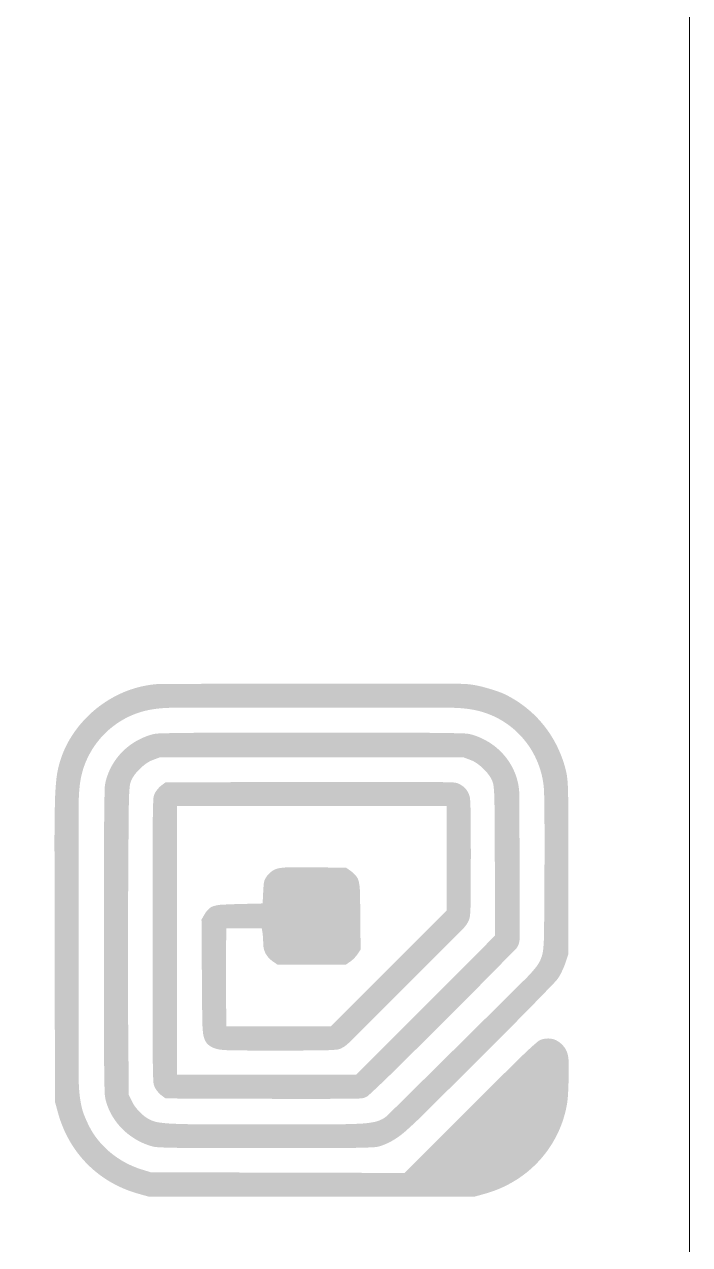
# Model space of a CAD drawing. Header units: millimetres. Extents: x -606 to 611, y -200 to 200.
# Drawn here: x 165.7 to 221.2, y -3.1 to 98.5 of the extents above; entities that cross this region are included whole.
import ezdxf

# ---------------------------------------------------------------- set-up
doc = ezdxf.new("R2010")
doc.units = ezdxf.units.MM
doc.header["$MEASUREMENT"] = 0
doc.layers.add('Camada 1', color=7, linetype='Continuous')

msp = doc.modelspace()

# ---------------------------------------------------------------- hatches: boundary and pattern name
at = {"linetype": 'Continuous', "true_color": 0xf1eb1f, "transparency": 33554687}
h = msp.add_hatch(color=2, dxfattribs=at)
h.dxf.hatch_style = 1
edge = h.paths.add_edge_path()
edge.add_arc((177.4887425530342, 34.65913436825934), 8.929327412817212, 98.3240591820644, 115.2978848614113)
edge.add_arc((177.7978179814449, 34.00519430701756), 9.65262902628928, 115.2978253582781, 131.3085874048652)
edge.add_arc((177.7254174135864, 34.08757900860972), 9.542951857833488, 131.3085785720129, 147.4160379211086)
edge.add_arc((176.8533944105199, 34.64492511833068), 8.508032148944396, 147.4160832918792, 164.9714712126716)
edge.add_arc((176.3639665617033, 34.77633235575514), 8.00127038911313, 164.9715003462718, 174.5473825710226)
edge.add_arc((193.6464439323768, 33.12660598507707), 25.36230783407972, 174.5472999552654, 178.6006682631471)
edge.add_arc((296.5578252444371, 30.61258358821801), 128.3043920958875, 178.6006131631808, 180.0290930392407)
edge.add_arc((5113.411159446738, 33.06140465427889), 4945.158348771364, 180.0291274560827, 180.1318014861011)
edge.add_line((168.2658948208689, 21.68572131292699), (168.2956414216409, 8.75868479004245))
edge.add_line((168.2956414216409, 8.758684790042455), (168.5543606317032, 7.819317220655045))
edge.add_arc((178.1283932531937, 10.45618179300415), 9.930516371784227, 195.3985349898329, 209.8435814586689)
edge.add_arc((177.6172958060189, 10.16295663593877), 9.341278225323592, 209.8435793699432, 224.9666989036551)
edge.add_arc((177.6159871832222, 10.16165652758809), 9.339433570652467, 224.9667292617377, 240.0914461011624)
edge.add_arc((177.906671096239, 10.66701004513803), 9.922425264371618, 240.0914843885078, 254.5447486982352)
edge.add_line((175.2624867771381, 1.103390834103884), (176.0794370406661, 0.8775175418897887))
edge.add_line((176.0794370406662, 0.8775175418898054), (189.679256133515, 0.8775175418898054))
edge.add_line((189.679256133515, 0.8775175418898054), (203.2790752263638, 0.8775175418898054))
edge.add_line((203.2790752263638, 0.8775175418898054), (204.0960254898918, 1.103390834103899))
edge.add_arc((201.4638232692606, 10.62371056535272), 9.877498484712728, 285.4551925954079, 300.0255570841539)
edge.add_arc((201.6812038806671, 10.24759605817309), 9.443083415122057, 300.0255200418091, 315.0956994689212)
edge.add_arc((201.7716776520087, 10.15743062884762), 9.315352025385755, 315.0956706540617, 330.2762922652952)
edge.add_arc((201.7543039167009, 10.16736407270931), 9.335365017057793, 330.2762170583097, 345.432423338277)
edge.add_arc((201.9548584074106, 10.11525783614067), 9.128152171248859, 345.4323436333194, 349.087504426598)
edge.add_arc((204.5421536872871, 9.616440402866566), 6.493210863173445, 349.0874843619317, 353.8056980787447)
edge.add_arc((200.480952726295, 10.05720029852551), 10.57825952028438, 353.8058007351262, 357.3014889038813)
edge.add_arc((158.304680915059, 12.04505547598777), 52.80135121312066, 357.3015201972797, 358.3630888080068)
edge.add_arc((168.2431671820387, 11.76107142300661), 42.85880846892637, 358.3630477750248, 360.1724108995201)
edge.add_arc((206.938746593134, 11.87751372742749), 4.163053859788487, 0.1723886059928337, 10.19138760288718)
edge.add_arc((209.4389347877797, 12.32698112309223), 1.622785773855234, 10.19136997978928, 28.46041086788181)
edge.add_arc((209.2365980506101, 12.21730225132853), 1.852937050453455, 28.46040926663451, 44.99997101858228)
edge.add_arc((209.0924982175613, 12.0731986784017), 2.056727633180388, 45.0000475597973, 57.82456674693229)
edge.add_arc((209.393773475861, 12.55207078352376), 1.490966840682704, 57.8245691373285, 74.1461560269748)
edge.add_arc((209.3963777164418, 12.56124658506047), 1.481428633274543, 74.1460977833227, 90.52719749853023)
edge.add_arc((209.4012257210275, 12.03434440661514), 2.008353114390039, 90.52718796460535, 103.5671394069501)
edge.add_arc((209.1772001271293, 12.9626890366057), 1.053360329730562, 103.5671973281128, 129.7803871570644)
edge.add_arc((219.4889902690571, 0.5775182928861267), 17.16936077283684, 129.780477888581, 133.2044480889704)
edge.add_arc((253.8498805941541, -36.00732048895578), 67.36020866989368, 133.2045068153849, 134.7938662597344)
edge.add_arc((1708.968788461566, -1501.635008881209), 2132.653300948874, 134.7938524157778, 134.9247159619633)
edge.add_line((202.9379396709219, 8.358760820854481), (197.4067671471843, 2.842109924442399))
edge.add_line((197.4067671471843, 2.842109924442423), (186.8392138896344, 2.870852637508227))
edge.add_line((186.8392138896344, 2.87085263750823), (176.2716606320845, 2.89959544668583))
edge.add_line((176.2716606320845, 2.899595446685814), (175.5523921504486, 3.120542432699043))
edge.add_arc((177.8179278890676, 10.49574719981942), 7.715328738292032, 241.6558487852384, 252.9239449373529, ccw=False)
edge.add_arc((177.7692471942041, 10.40551010215104), 7.612798041232602, 230.2741483289013, 241.6558705875977, ccw=False)
edge.add_arc((177.5943951841748, 10.19509110712692), 7.339211895975567, 218.6768392433328, 230.2741384557714, ccw=False)
edge.add_arc((176.9504503645858, 9.679615272542994), 6.514360232528813, 205.9948468026237, 218.676798107622, ccw=False)
edge.add_arc((183.1217110646449, 12.6888362430595), 13.38020828483645, 202.9294110413384, 205.9947816211077, ccw=False)
edge.add_arc((175.9651648236725, 9.661459916476463), 5.609676673555584, 197.060371574822, 202.9293846769301, ccw=False)
edge.add_arc((175.5576314109946, 9.536392097662274), 5.18338400209046, 190.9080259336283, 197.0603435624151, ccw=False)
edge.add_arc((180.2922054956794, 10.4488094792576), 10.00507429094037, 187.1469781658051, 190.9079938423134, ccw=False)
edge.add_arc((182.409976428429, 10.71435531892825), 12.13942859999164, 180.0665565600662, 187.1469781448968, ccw=False)
edge.add_arc((10809.07810678602, 23.06359777342053), 10638.8147344775, 180.0049330613027, 180.0665833185718, ccw=False)
edge.add_arc((9926.456619894392, 22.99084518761568), 9756.193244593935, 179.938030617551, 180.0049520861203, ccw=False)
edge.add_arc((184.6605643397363, 33.52727595520835), 14.39149109917874, 173.4637047200423, 179.9380093000567, ccw=False)
edge.add_arc((177.4061381648488, 34.3584695596218), 7.089602169941931, 154.8786151742397, 173.4637101512511, ccw=False)
edge.add_arc((177.5904216324725, 34.27206997424948), 7.293134193779946, 136.6838800813266, 154.8786791013156, ccw=False)
edge.add_arc((177.5894068596547, 34.27303070718177), 7.291736780633477, 118.48728154127869, 136.6839024934674, ccw=False)
edge.add_arc((177.4903681228711, 34.45551813313614), 7.084106503562776, 99.8921076278595, 118.487220458558, ccw=False)
edge.add_arc((178.0481306007629, 31.2570081260589), 10.33088417488656, 90.11391813605559, 99.8920372357158, ccw=False)
edge.add_arc((189.6783864035214, -5819.403815966779), 5861.003267877867, 89.9999914977256, 90.11389549801919, ccw=False)
edge.add_arc((189.6801258635086, -5819.403815966779), 5861.00326787787, 89.88610450198081, 90.0000085022744, ccw=False)
edge.add_arc((201.3103816662671, 31.25700812605892), 10.33088417488654, 80.10796276428408, 89.88608186394441, ccw=False)
edge.add_arc((201.8610593456904, 34.41490105604906), 7.125336848182808, 61.53803813663461, 80.10787851792543, ccw=False)
edge.add_arc((201.821619076212, 34.34215059353404), 7.208090486458615, 43.128249579235614, 61.53802062847018, ccw=False)
edge.add_arc((201.781521173768, 34.30459273552991), 7.263030767452749, 24.794749937552012, 43.12823693983597, ccw=False)
edge.add_arc((201.7148557852527, 34.27380455069784), 7.336462274975955, 6.598982263434607, 24.794692249811817, ccw=False)
edge.add_arc((202.1119183644243, 34.31974184804253), 6.936751220515535, 1.067095528191885, 6.5989598076781135, ccw=False)
edge.add_arc((20.89261999277513, 30.94429407006621), 188.1874829432168, 0.5603631655899903, 1.0670862138961184, ccw=False)
edge.add_arc((-13.14915281162801, 30.61121761343617), 222.2308851759257, -0.006142549805076669, 0.560396964021777, ccw=False)
edge.add_arc((-407.0741982902877, 30.65266525457943), 616.1559328348038, 359.72922398528914, 359.9939303689313, ccw=False)
edge.add_arc((-1112.532983724749, 33.98473819135752), 1321.622587365713, 359.5202915314068, 359.72930647712155, ccw=False)
edge.add_arc((191.1105757183508, 23.06972620668948), 17.93333468158845, 354.992029639735, 359.52032786779296, ccw=False)
edge.add_arc((206.0797198115437, 21.75799550777566), 2.906827691964368, 338.9158527300381, 354.99206853005603, ccw=False)
edge.add_arc((206.2816484445363, 21.68014016031884), 2.690409975621741, 321.87938291007384, 338.915887596935, ccw=False)
edge.add_arc((200.1781815678252, 26.46941602710299), 10.44859734402618, 314.77538240611364, 321.8793872535869, ccw=False)
edge.add_arc((-3114.841443858046, 3367.576209204993), 4717.076872487291, 314.6789572017528, 314.77544328875234, ccw=False)
edge.add_arc((-7679.943580170068, 7984.099606135711), 11209.56836568344, 314.63688240505724, 314.6790520983029, ccw=False)
edge.add_arc((194.6674015863451, 9.038436001659816), 1.932630106612423, 297.518541449318, 314.6368668879981, ccw=False)
edge.add_arc((194.3431968414415, 9.660743973024553), 2.634325145665468, 279.758483794536, 297.51845886681605, ccw=False)
edge.add_arc((193.2754360292337, 15.86923017786623), 8.933961175452882, 272.60526051732893, 279.7584920780174, ccw=False)
edge.add_arc((191.5110604549758, 54.64409635100299), 47.7489488465987, 270.17676000951803, 272.60532260795435, ccw=False)
edge.add_arc((185.5653459377162, 1981.355176079645), 1974.469202612091, 270.0104226264957, 270.1768095409688, ccw=False)
edge.add_arc((185.6065066675401, 1746.034325788298), 1739.148348727504, 269.82598449277793, 270.0104768629581, ccw=False)
edge.add_arc((180.4991616343913, 64.40324794659098), 57.50951504878198, 267.65497219596836, 269.8259589350254, ccw=False)
edge.add_arc((178.658928363241, 19.46618411930294), 12.53478699057125, 262.1130341208196, 267.6549765728647, ccw=False)
edge.add_arc((177.2615354772485, 9.378888155253444), 2.351160586186734, 242.9710096656827, 262.11312474951563, ccw=False)
edge.add_arc((177.4577375564565, 9.763483194106472), 2.782911208403849, 232.45575540860779, 242.9710841347738, ccw=False)
edge.add_arc((178.2124459963253, 10.74547007717362), 4.021411538530172, 224.4758699560179, 232.4557791086903, ccw=False)
edge.add_arc((178.2230753532711, 10.75590327806547), 4.036305661663792, 216.5087446536314, 224.4758350801476, ccw=False)
edge.add_arc((177.2659759319435, 10.04745749342263), 2.845535015370646, 206.1550579657973, 216.5086898778231, ccw=False)
edge.add_line((174.7118111680449, 8.793140196021602), (174.4455365136101, 9.335355564297508))
edge.add_line((174.4455365136101, 9.335355564297517), (174.3974806157555, 14.47733663473858))
edge.add_arc((554.6010961023507, 18.0304219585147), 380.2202173009699, 180.1570449271443, 180.5354259112518, ccw=False)
edge.add_arc((1412.826892491173, 20.38182987933356), 1238.449234933303, 180.0000104323045, 180.1570008436157, ccw=False)
edge.add_arc((1515.116693541461, 20.38220339450523), 1340.739035983704, 179.8446394681314, 180.0000255983614, ccw=False)
edge.add_arc((1128.28462361865, 21.43153037981986), 953.9055428530637, 179.6441288469908, 179.8446640241084, ccw=False)
edge.add_arc((3821.727529255309, 4.704580060816724), 3647.40038724941, 179.5634967772203, 179.6441692314428, ccw=False)
edge.add_arc((244.546780038991, 31.95761210524282), 70.11582485863819, 178.18570126463, 179.5635335703309, ccw=False)
edge.add_arc((187.4848049132089, 33.76511402262924), 13.02522958729175, 174.2666048150295, 178.1857124449747, ccw=False)
edge.add_arc((176.0361055781614, 34.91458563426089), 1.518970358060705, 155.213467682167, 174.2665929615323, ccw=False)
edge.add_arc((177.0157955245967, 34.46218336778622), 2.598071929673365, 142.1565840555995, 155.2134401332208, ccw=False)
edge.add_arc((178.4396364703628, 33.35601054573424), 4.401108632318802, 133.3582199403704, 142.1565894204663, ccw=False)
edge.add_arc((178.3974344886959, 33.40070405127927), 4.339638991892715, 124.5140900917423, 133.3582283228443, ccw=False)
edge.add_arc((177.269697547967, 35.04070413898868), 2.349314672801646, 110.51327420851811, 124.51404592591771, ccw=False)
edge.add_line((176.4464404131407, 37.2410511847518), (176.9997098873765, 37.44805580923229))
edge.add_line((176.9997098873764, 37.44805580923229), (189.679256133515, 37.44805580923229))
edge.add_line((189.679256133515, 37.44805580923229), (202.3588023796536, 37.44805580923229))
edge.add_line((202.3588023796535, 37.44805580923229), (202.9120718538893, 37.24105118475181))
edge.add_arc((202.088814719063, 35.04070413898869), 2.349314672801623, 55.48595407408209, 69.48672579148172, ccw=False)
edge.add_arc((200.9610777783341, 33.40070405127927), 4.339638991892727, 46.64177167715587, 55.485909908257895, ccw=False)
edge.add_arc((200.9188757966672, 33.35601054573427), 4.40110863231879, 37.84341057953361, 46.64178005962941, ccw=False)
edge.add_arc((202.3427167424333, 34.46218336778625), 2.598071929673348, 24.786559866778816, 37.84341594440002, ccw=False)
edge.add_arc((203.3131540927748, 34.91031272350862), 1.529161937953926, 7.005607417426688, 24.78654082454858, ccw=False)
edge.add_arc((196.3302200123154, 34.05221362079271), 8.564622295464966, 2.0384419277986012, 7.005666455050516, ccw=False)
edge.add_arc((157.8635901244592, 32.68300932542291), 47.05561260918167, 0.3501767736843817, 2.038538260845314, ccw=False)
edge.add_arc((-2050.252071573511, 19.18660339552905), 2255.212520170072, 0.245689965148415, 0.35019745973659155, ccw=False)
edge.add_line((204.9397144394334, 28.85714793008776), (204.9664531254468, 22.62097904581807))
edge.add_line((204.9664531254468, 22.62097904581807), (199.175864100569, 16.81914551751311))
edge.add_line((199.175864100569, 16.8191455175131), (193.3852749795794, 11.01731198920814))
edge.add_line((193.3852749795794, 11.01731198920814), (185.9189833321142, 11.01731198920814))
edge.add_line((185.9189833321142, 11.01731198920814), (178.452691684649, 11.01731198920814))
edge.add_line((178.452691684649, 11.01731198920814), (178.4500576447759, 22.21433618932747))
edge.add_line((178.4500576447759, 22.21433618932747), (178.4474237010145, 33.41136038944681))
edge.add_line((178.4474237010144, 33.41136038944681), (189.6858799662516, 33.41136038944681))
edge.add_line((189.6858799662517, 33.41136038944681), (200.924336231489, 33.41136038944681))
edge.add_line((200.924336231489, 33.41136038944681), (200.924336231489, 29.06111878573668))
edge.add_line((200.924336231489, 29.06111878573666), (200.924336231489, 24.71087718202654))
edge.add_line((200.924336231489, 24.71087718202655), (196.0947308955243, 19.88244229551011))
edge.add_line((196.0947308955243, 19.88244229551009), (191.2651256556715, 15.05400740899365))
edge.add_line((191.2651256556715, 15.05400740899365), (186.919382372336, 15.05400740899365))
edge.add_line((186.919382372336, 15.05400740899365), (182.5736391851122, 15.05400740899365))
edge.add_line((182.5736391851122, 15.05400740899365), (182.5462832691467, 17.38471845494124))
edge.add_arc((335.6764333032623, 19.1820131496856), 153.1406971307448, 180.2906332565891, 180.6724519780115, ccw=False)
edge.add_arc((421.4016797444032, 19.61674756823407), 238.8670458888781, 180.0169620603764, 180.2906065732919, ccw=False)
edge.add_arc((407.7532168562488, 19.61276381952125), 225.2185824194556, 179.740581802503, 180.0169765088746, ccw=False)
edge.add_arc((263.1750408303361, 20.26744824917809), 80.63892411764832, 179.1459048884342, 179.7406337448095, ccw=False)
edge.add_line((182.5450760088808, 21.46946977258135), (182.5712247606922, 23.22351004427386))
edge.add_line((182.5712247606922, 23.22351004427385), (184.0462613317261, 23.22351004427385))
edge.add_line((184.0462613317262, 23.22351004427385), (185.5212979027602, 23.22351004427385))
edge.add_line((185.5212979027601, 23.22351004427385), (185.5808715498771, 22.86309081036443))
edge.add_arc((182.9375477708634, 22.42617802049237), 2.679188941947356, 5.623122971783573, 9.385513376576682, ccw=False)
edge.add_arc((177.6380452925389, 21.90439220205161), 8.004316823799831, 3.9595523947485276, 5.623163428837302, ccw=False)
edge.add_arc((177.051316078086, 21.86377730016241), 8.592450092149557, 2.315211704612807, 3.959572359454228, ccw=False)
edge.add_arc((179.8063048706498, 21.97516802420317), 5.835210323740604, 0.11758011261201773, 2.3151496785503127, ccw=False)
edge.add_arc((187.7141314127524, 21.99139386847572), 2.072632865019519, 180.1175164040536, 192.8565874374264)
edge.add_arc((187.3328380233414, 21.90436889411838), 1.681534418373507, 192.8565497280991, 207.7580859513705)
edge.add_arc((187.336588451415, 21.9063417839674), 1.685772106934393, 207.7580564263893, 222.6388249092642)
edge.add_arc((187.6363030752363, 22.18232007072624), 2.093194333247323, 222.6388552356728, 235.2901897165756)
edge.add_line((186.4443957634817, 20.4616168781552), (186.8278722171817, 20.19598847943473))
edge.add_line((186.8278722171817, 20.19598847943473), (189.6783714244355, 20.19598847943473))
edge.add_line((189.6783714244355, 20.19598847943473), (192.5288705355774, 20.19598847943473))
edge.add_line((192.5288705355774, 20.19598847943473), (192.8834217599116, 20.43626796870768))
edge.add_arc((192.0179375047835, 21.71335811734782), 1.542732071238668, 304.1255014225895, 311.3909216228281)
edge.add_arc((190.8567556785316, 23.03088561315806), 3.298927372402419, 311.3908702263346, 315.5063274346038)
edge.add_arc((190.8111628890333, 23.07568172969144), 3.362844463297534, 315.5063018718121, 319.6025138762503)
edge.add_arc((191.9629163670246, 22.09555243906588), 1.850498768557171, 319.6024521294173, 326.0085140565229)
edge.add_line((193.4972031246141, 21.06099464081733), (193.7564332649824, 21.44544182365405))
edge.add_line((193.7564332649824, 21.44544182365405), (193.7326565522891, 24.23268389922024))
edge.add_arc((51.81691955028762, 23.02200517548591), 141.9209010392527, 0.4887766499786125, 1.328270656761475)
edge.add_arc((189.3443813256602, 26.21082789580609), 4.356474922916056, 1.328348852006381, 11.72840962487935)
edge.add_arc((192.5030701565064, 26.86659241293388), 1.13043365969246, 11.7285108101801, 38.09459874091036)
edge.add_arc((191.7490752510125, 26.27549807793007), 2.088505071636128, 38.0946328766372, 54.74932618076596)
edge.add_line((192.9544659653993, 27.98104393187819), (192.5464909033084, 28.26937931900573))
edge.add_line((192.5464909033084, 28.26937931900573), (189.8147438746965, 28.29763032412469))
edge.add_arc((188.6549242456086, -83.84767925518003), 112.1513069126264, 89.40746161478775, 90.44336225380123)
edge.add_arc((187.8255139207612, 23.33480837326275), 4.965610218952781, 90.44334346490959, 100.401724229503)
edge.add_arc((187.1772216269724, 26.86648028813797), 1.374929306855044, 100.4017511724433, 123.9233008522634)
edge.add_arc((187.4495381959515, 26.46158716486219), 1.862878848320495, 123.9233162573303, 142.6563949938628)
edge.add_arc((187.48378011851, 26.43546057914104), 1.90594981002269, 142.656394422063, 151.2558905728148)
edge.add_arc((186.606730896187, 26.9165103209323), 0.9056377624835699, 151.2559662195485, 166.2583708326601)
edge.add_arc((187.5450027097544, 26.68706339295264), 1.871556956253664, 166.2584136886427, 175.5533358303324)
edge.add_arc((206.110834526415, 25.24327962823619), 20.49344253757374, 175.5533091787106, 177.1600856931581)
edge.add_line((185.6425607137295, 26.25863876163156), (185.5945048158749, 25.2899136520212))
edge.add_line((185.5945048158749, 25.2899136520212), (183.6242130038366, 25.2418577541666))
edge.add_arc((184.8287699158165, -24.14404012280562), 49.4005856895334, 91.39720748352413, 93.09794418248873)
edge.add_arc((182.3077312646982, 22.43653631643606), 2.751837182285616, 93.09792227560301, 107.0297374055351)
edge.add_arc((181.7913175455166, 24.12251375765503), 0.988543939047007, 107.0296434898965, 134.8807164573585)
edge.add_arc((182.6453017265528, 23.26496225207371), 2.198785058072919, 134.8806411072468, 150.2038687226251)
edge.add_line((180.7371982342628, 24.35757233545912), (180.5005796432884, 23.9443485120927))
edge.add_line((180.5005796432884, 23.94434851209271), (180.5336828524138, 19.09240823648224))
edge.add_arc((945.2603373980174, 24.30977242241569), 764.7444521286573, 180.3908956334464, 180.6484973496545)
edge.add_arc((194.2491680348071, 15.80914092760388), 13.68517534412947, 180.6484420592153, 185.2702097411053)
edge.add_arc((182.7775564194458, 14.75096683937449), 2.164862611625634, 185.2701986243705, 201.2373994054066)
edge.add_arc((181.8264501354485, 14.38134452472063), 1.144458858720344, 201.2374885566638, 226.9637822348859)
edge.add_arc((182.0275453445239, 14.59672145293776), 1.439122233302418, 226.96383194871, 250.0228867951105)
edge.add_arc((182.4089981167468, 15.64605207699939), 2.555635097548739, 250.0228389123999, 265.024330715443)
edge.add_arc((183.4461494098699, 27.55906367552584), 14.51370886180729, 265.0243494510395, 269.7292761641526)
edge.add_arc((186.5213656063985, 678.5611314252747), 665.5230399539894, 269.7293455514608, 270.0295752643679)
edge.add_arc((186.3968494525748, 918.9459698349647), 905.9079106122483, 270.0296026449817, 270.2120323684213)
edge.add_arc((189.5837571196685, 57.77999837710702), 44.73604229708179, 270.2120219754176, 271.8375905709915)
edge.add_arc((190.5995673432425, 26.11795218868254), 13.05770523138022, 271.8376055764515, 275.0351901248698)
edge.add_arc((191.6489374315514, 14.2078340818901), 1.101447836193732, 275.0352737483691, 294.6022292398398)
edge.add_arc((191.1838895389459, 15.22347766052871), 2.218498157909283, 294.602279888065, 314.836600854156)
edge.add_arc((-1795.810341808286, 2013.578336962019), 2820.297315207044, 314.8366731537589, 314.9739538250535)
edge.add_arc((-1758.253013220034, 1975.985477841232), 2767.158101940309, 314.9739738525052, 315.1137755371771)
edge.add_arc((200.6767999503345, 24.82017987042008), 2.297882519943823, 315.1137156951659, 334.9775472751223)
edge.add_arc((201.6793252855102, 24.35221657841965), 1.191516084114899, 334.9775330839569, 353.92345328169)
edge.add_arc((193.4058181209127, 25.23296845304882), 9.511771168383882, 353.9234879731369, 358.024969503427)
edge.add_arc((163.8806647549321, 26.25113566452141), 39.05447493352994, 358.0249567541567, 359.80842377745)
edge.add_arc((-824.8407536967217, 29.55784820064668), 1027.781422908968, 359.8083805272541, 359.9752258077211)
edge.add_arc((-543.1696677417598, 29.43590342186575), 746.1103105570897, 359.9752375312949, 360.1842524770096)
edge.add_arc((148.138650300924, 31.65902782502055), 54.79841793761732, 0.1842536344611223, 1.594628738693161)
edge.add_arc((181.724397131302, 32.59400101387708), 21.19965955255445, 1.594657594183945, 3.791768836019878)
edge.add_arc((201.7777539619727, 33.92304947647161), 1.102309229834643, 3.79179285984794, 22.67648179531665)
edge.add_arc((200.3996969268818, 33.34725814423118), 2.595820813400459, 22.67652463552524, 30.23087165498341)
edge.add_arc((201.5129159579964, 33.99596807119406), 1.307379436942698, 30.23095762374052, 42.85121785082703)
edge.add_arc((201.5105679156187, 33.99378951083001), 1.310582471160887, 42.85122898001835, 55.45321001722089)
edge.add_arc((200.7687966678751, 32.91639543865141), 2.618635440555493, 55.45316227854153, 62.96126428225199)
edge.add_arc((201.4652183806563, 34.28092091019907), 1.086665152157992, 62.96121030530748, 87.92479115798355)
edge.add_arc((199.1954288925498, -28.3585494127162), 63.76724577052554, 87.92475191835172, 89.27049972039688)
edge.add_arc((197.5132389617762, -160.4771935257705), 195.8965986230765, 89.27051714053408, 90.06555018793561)
edge.add_arc((206.714897141609, -8194.193276868133), 8229.617951661428, 90.06562362378541, 90.11948165553629)
edge.add_line((189.553289899599, 35.40678082269671), (177.5061181333783, 35.38165220148496))
edge.add_line((177.5061181333783, 35.38165220148496), (177.14273538836, 35.1044742404977))
edge.add_arc((177.9847099760186, 34.00064082597233), 1.388297307238475, 127.3354188339697, 135.7380885751641)
edge.add_arc((178.8045305736517, 33.20167523602804), 2.533046985647883, 135.7380970147227, 141.0949641929534)
edge.add_arc((178.7786222987167, 33.22258528770462), 2.49975330800972, 141.094981123868, 146.4715472445174)
edge.add_arc((177.7241196800386, 33.92129959528214), 1.234772100081624, 146.4715832533705, 155.5845985240014)
edge.add_arc((177.7760689021043, 33.89771813458992), 1.291823015598663, 155.5846224063865, 177.8321003769921)
edge.add_arc((241.8157235225294, 31.47360399171896), 65.37734160818535, 177.8321970350878, 179.1591524604146)
edge.add_arc((375.7545872121446, 29.50807139388109), 199.3306264683938, 179.1592203180104, 179.9437110671723)
edge.add_arc((7636.145900849228, 22.38536736145215), 7459.725433918388, 179.943788674637, 180.0013136360601)
edge.add_arc((7600.677748672494, 22.39164112758873), 7424.257281898197, 180.0013683287451, 180.0591224732718)
edge.add_arc((376.3384810730264, 14.93678588379229), 199.9141679365552, 180.0590685226527, 180.8421841891898)
edge.add_arc((242.3371754577811, 12.96697401542158), 65.89838503996067, 180.8421842310218, 182.1611185144961)
edge.add_arc((177.7776855478697, 10.53072370104174), 1.292943682268282, 182.1611578597772, 204.3816189188332)
edge.add_arc((177.7229364914514, 10.50590793524097), 1.232833105756775, 204.3815483324443, 213.506462267778)
edge.add_arc((178.7762576722689, 11.20325500068259), 2.49607434939848, 213.5064263571288, 218.8896351265078)
edge.add_arc((178.8023012860011, 11.22425982646057), 2.529532868791008, 218.8896008586941, 224.2528816547901)
edge.add_arc((177.9838571869925, 10.42688451285116), 1.386878881815313, 224.2528183008714, 232.6632697886355)
edge.add_line((177.1427176076778, 9.324198138157247), (177.5060824759021, 9.047020177169996))
edge.add_line((177.5060824759021, 9.047020177169985), (185.5869890656739, 9.018310046002924))
edge.add_arc((190.3509455919131, 1350.19160603897), 1341.181756946621, 269.7964815914693, 269.961493407953)
edge.add_arc((189.6100617745899, 248.181337299567), 239.1712391585434, 269.9615554956856, 270.5528466283062)
edge.add_arc((189.2888537946365, 281.460351730108), 272.4518036974388, 270.5528653451623, 270.9225373939804)
edge.add_arc((193.6521524219693, 10.49361708930194), 1.449940868394354, 270.9225054931393, 286.0218934544566)
edge.add_arc((193.8029425035953, 9.968509093029258), 0.903611245853442, 286.0218560179156, 312.5525770791719)
edge.add_arc((144.3691310352831, 63.81685828926695), 74.00180840176513, 312.5525255177234, 313.6922437685052)
edge.add_arc((107.7182777633283, 102.1803657052811), 127.0587942453983, 313.6921863651626, 314.7613178553616)
edge.add_arc((-1011.615979457331, 1230.87722793326), 1716.670629314205, 314.7613715017162, 314.9206537431168)
edge.add_arc((-392.4224100671323, 609.9652795832191), 839.7827664851156, 314.9207026371031, 315.148739764311)
edge.add_arc((-118.8580756775465, 337.8177572803474), 453.904911528925, 315.1487271184383, 315.5101485959972)
edge.add_arc((-1134.878432759083, 1335.902940501379), 1878.149061585073, 315.5101822907668, 315.5869586324422)
edge.add_arc((206.1157940318467, 22.10629867786158), 0.8299271933325908, 315.5870435193984, 332.2276023129587)
edge.add_arc((205.6866656306722, 22.3322862882833), 1.314923672450375, 332.2276792130511, 359.9326383944069)
edge.add_arc((-2107.986164501723, 25.05308268564079), 2314.989353583859, 359.9326222552422, 360.0838830911937)
edge.add_arc((-1009.527435511512, 26.66190671874368), 1216.529446437139, 0.0838529665898337, 0.3618519524409993)
edge.add_arc((202.1920294566992, 34.31462930113177), 4.785815983168789, 0.3618891464454351, 14.28068900761586)
edge.add_arc((201.7207070782887, 34.19465788430318), 5.272167630891837, 14.28071018024259, 29.33217763242659)
edge.add_arc((201.6652017652496, 34.16347264501329), 5.335833625848025, 29.3321412048553, 44.24873959203186)
edge.add_arc((201.5684596328745, 34.06923184123176), 5.470890537072708, 44.24876163611894, 58.96703124484482)
edge.add_arc((201.3725115656063, 33.74354408441304), 5.850980210712668, 58.96703151950006, 72.96232333586472)
edge.add_arc((202.3426556336415, 36.90929480804796), 2.53991434653254, 72.96232680547833, 87.9412264075226)
edge.add_arc((199.7682461766851, -34.70758793777399), 74.20305325546363, 87.94127542273311, 89.24485493995056)
edge.add_arc((197.4627448899192, -209.6174068483764), 249.1280660109876, 89.24483262679087, 89.9440681503391)
edge.add_arc((189.6772732080816, -8184.550815315644), 8224.06527473287, 89.94406550557291, 89.99998618526793)
edge.add_arc((189.6812390589484, -8184.550815315644), 8224.065274732868, 90.00001381473209, 90.05593449442709)
edge.add_arc((181.8957673771108, -209.6174068483764), 249.1280660109876, 90.0559318496609, 90.75516737320913)
edge.add_arc((179.5902660903449, -34.70758793777387), 74.20305325546352, 90.75514506004946, 92.05872457726689)
edge.add_arc((177.0158566333885, 36.90929480804796), 2.539914346532562, 92.05877359247727, 107.0376731945215)
edge.add_arc((177.9922421782682, 33.7231983180748), 5.872261803754067, 107.0377374817493, 121.0113378660082)
edge.add_arc((177.7631845483803, 34.10425091144922), 5.427662572185816, 121.0113786393772, 135.8348634060439)
edge.add_arc((177.6897199753714, 34.17561235632278), 5.325244315636054, 135.8349189216803, 150.8110800552998)
edge.add_arc((177.7793577050827, 34.12553592005537), 5.427921343509441, 150.8110584102776, 165.5742905737792)
edge.add_arc((175.2460244921304, 34.77719293070202), 2.812116681968425, 165.5742072003288, 178.6392871031563)
edge.add_arc((335.6088994742267, 30.96797772996998), 163.2202268041466, 178.6392681834444, 179.3488168498811)
edge.add_arc((511.5011327659068, 28.96890986719548), 339.1238197312142, 179.3488311178893, 179.9167457220013)
edge.add_arc((5972.806178776435, 21.0287023800472), 5800.4346378841, 179.9167003721828, 179.9884346857906)
edge.add_arc((6545.266153936504, 20.90389836743558), 6372.894626580611, 179.9883515110899, 180.0555021627576)
edge.add_arc((480.7153002900092, 15.02880159677853), 308.3409271544689, 180.0554293363438, 180.6620756329865)
edge.add_arc((295.4454602907286, 12.88766929044309), 123.0587152159239, 180.6619965049291, 181.5507641813959)
edge.add_arc((175.4550284132821, 9.639221191855466), 3.024319490426575, 181.5507473165931, 194.3814350828647)
edge.add_arc((177.3137548770205, 10.11582335237794), 4.943176881272938, 194.3814825916747, 210.0647087270754)
edge.add_arc((177.7644329774326, 10.37669952627649), 5.463913982213775, 210.0646902032882, 224.6131417857858)
edge.add_arc((177.9067347871679, 10.51708399306742), 5.663807962948977, 224.613080052009, 238.889196025861)
edge.add_arc((177.9631510107615, 10.61055675523535), 5.772986475155441, 238.8891466890238, 252.9622972595086)
edge.add_arc((177.0045129801646, 7.482346548111282), 2.501184834829326, 252.9622283234857, 266.8839965872018)
edge.add_arc((178.7205823838573, 39.00551321669917), 34.07102694741928, 266.8839882628362, 268.946580636516)
edge.add_arc((180.4912509964098, 135.3027002303354), 130.3844917074135, 268.9465876507673, 269.9151097420473)
edge.add_arc((185.8793166837602, 3768.236983948229), 3763.322770988204, 269.915026711926, 270.0000536448224)
edge.add_arc((185.8805566762061, 4032.380166828272), 4027.46595386725, 270.0000324860469, 270.0807049402695)
edge.add_arc((191.3811762018456, 127.2385004647455), 122.3204135341287, 270.0807225157019, 271.0877466555063)
edge.add_arc((193.1214370477634, 35.58260988190753), 30.64800336430558, 271.0877716524704, 273.2979451243262)
edge.add_arc((194.7637510613387, 7.081917136952084), 2.100031768033738, 273.2979460911457, 288.9569922249829)
edge.add_arc((193.6276028553873, 10.38960213636419), 5.597404038927995, 288.9569672012912, 300.8441083894038)
edge.add_arc((193.15688509931, 11.17784244751369), 6.515498801984421, 300.8441793130401, 311.4516728332676)
edge.add_arc((173.938758925701, 32.93692550201026), 35.54641454705225, 311.4516849682492, 314.7551308175299)
edge.add_arc((-1255.77593905663, 1474.926217060523), 2066.166328414764, 314.7551012772126, 314.9343224389968)
edge.add_arc((-496.6200502931054, 714.0280579641433), 991.3250973668604, 314.934316198145, 315.1696871776339)
edge.add_arc((19.69519801073522, 200.7620802588063), 263.2980377730105, 315.1696788719615, 315.8006184019973)
edge.add_arc((-14.77179393801088, 234.2791520354901), 311.3747227094013, 315.8006038273788, 316.199611232767)
edge.add_arc((208.170650579019, 20.48212926433313), 2.485583189994622, 316.1996317010897, 328.5918476045551)
edge.add_arc((207.1794167688129, 21.08736873841403), 3.646987205600126, 328.5919258201805, 333.1030419984925)
edge.add_arc((202.8641231940663, 23.27634324589583), 8.485723407400595, 333.1031070437991, 335.5030249313828)
edge.add_arc((202.6282493469482, 23.3838229280496), 8.74493057132482, 335.5030200666587, 337.8882718332053)
edge.add_arc((206.1331386517974, 21.95979423210629), 4.961796055334233, 337.8883246357403, 341.534320430053)
edge.add_line((210.8394694524489, 20.38821207085306), (211.0641306788073, 21.06099464081731))
edge.add_line((211.0641306788073, 21.06099464081733), (211.0641306788073, 28.31743521686033))
edge.add_arc((-2677.975694934858, 28.31541221877119), 2889.039825614373, 4.01203373665e-05, 0.0949219257902437)
edge.add_arc((145.0130447932947, 32.99222895865369), 66.04721187151897, 0.0949508757065822, 1.534889458914268)
edge.add_arc((198.520696630695, 34.42597819635166), 12.52035466853184, 1.534905627857623, 5.820130481913298)
edge.add_arc((205.9757036996122, 35.18587813402957), 5.026718814496573, 5.820112918223554, 14.29235993849879)
edge.add_arc((201.0685730792369, 33.93577018313826), 10.09058105731907, 14.292320694779, 26.13420513073031)
edge.add_arc((201.6369419398273, 34.21462677799417), 9.457490098483571, 26.13423398704929, 38.56575388313357)
edge.add_arc((201.7249921102884, 34.28481307846131), 9.344889258741874, 38.56583586875283, 51.07641855373223)
edge.add_arc((201.5778232960045, 34.10257343308162), 9.579132611340793, 51.07643680862035, 63.35690656867154)
edge.add_arc((203.618964708278, 38.17100601456942), 5.027385481397829, 63.3568394433033, 70.10891170286305)
edge.add_arc((200.143581553989, 28.56573459327803), 15.24205763207129, 70.1088653683524, 73.06218472732246)
edge.add_arc((200.0117506900094, 28.13284036870025), 15.69458032360353, 73.0622008072313, 76.02216537053881)
edge.add_arc((201.8988773527533, 35.71419842354776), 7.881883158282127, 76.02214235385361, 80.97768401886664)
edge.add_arc((202.0313929971057, 36.54878230153359), 7.036844315752362, 80.97766238050679, 89.97260363241784)
edge.add_arc((192.7092075234115, -19488.40682711004), 19531.99467916485, 89.97264413100024, 90.00885506335119)
edge.add_arc((192.4864294860167, -17945.30463864473), 17988.89247470509, 90.00890509569336, 90.04809540849833)
edge.add_arc((177.3930906008121, 35.31287770378707), 8.268623511882613, 90.0481837830196, 98.32405411188236)

# ---------------------------------------------------------------- linework, layer by layer
at = {"layer": 'Camada 1', "lineweight": 20}
msp.add_open_spline([(145.09, -200.05), (145.09, -200.05), (218.067, -200.05), (218.067, -200.05), (218.067, -200.05), (221.067, -200.05), (221.067, -200.05), (221.122, -200.05), (221.167, -200.005), (221.167, -199.95), (221.167, -199.95), (221.167, -193.95), (221.167, -193.95), (221.167, -193.95), (221.167, 194.05), (221.167, 194.05), (221.167, 194.05), (221.167, 200.05), (221.167, 200.05), (221.167, 200.105), (221.122, 200.15), (221.067, 200.15), (221.067, 200.15), (218.067, 200.15), (218.067, 200.15), (218.067, 200.15), (145.09, 200.15), (145.09, 200.15), (145.09, 200.15), (142.09, 200.15), (142.09, 200.15), (142.035, 200.15), (141.99, 200.105), (141.99, 200.05), (141.99, 200.05), (141.99, 194.05), (141.99, 194.05), (141.99, 194.05), (141.99, -193.95), (141.99, -193.95), (141.99, -193.95), (141.99, -199.95), (141.99, -199.95), (141.99, -200.005), (142.035, -200.05), (142.09, -200.05), (142.09, -200.05), (145.09, -200.05), (145.09, -200.05)], degree=3, knots=[0, 0, 0, 0, 0.0625, 0.0625, 0.0625, 0.125, 0.125, 0.125, 0.1875, 0.1875, 0.1875, 0.25, 0.25, 0.25, 0.3125, 0.3125, 0.3125, 0.375, 0.375, 0.375, 0.4375, 0.4375, 0.4375, 0.5, 0.5, 0.5, 0.5625, 0.5625, 0.5625, 0.625, 0.625, 0.625, 0.6875, 0.6875, 0.6875, 0.75, 0.75, 0.75, 0.8125, 0.8125, 0.8125, 0.875, 0.875, 0.875, 0.9375, 0.9375, 0.9375, 1, 1, 1, 1], dxfattribs=at)

doc.saveas('drawing.dxf')
